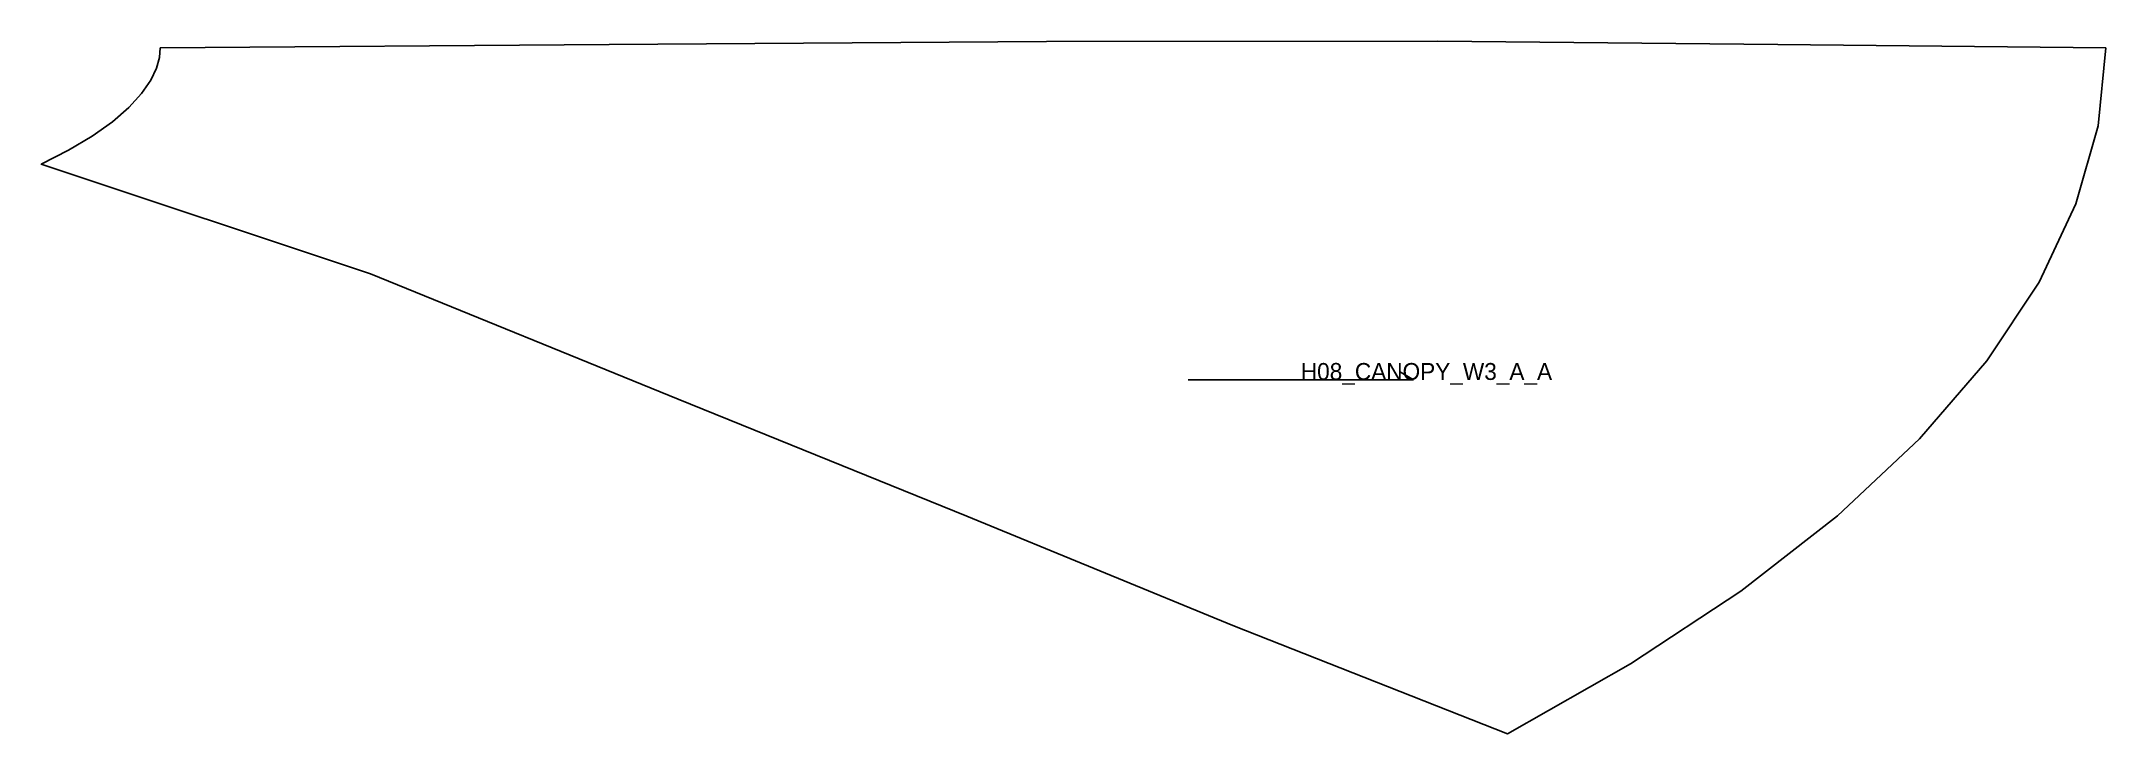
# Model space of a CAD drawing. Header units: millimetres. Extents: x -42 to 691, y -243 to 2.
import ezdxf

# ---------------------------------------------------------------- set-up
doc = ezdxf.new("R2010")
doc.units = ezdxf.units.MM
for name, color, linetype in [('CUT', 1, 'Continuous'), ('GRAIN', 3, 'Continuous'), ('LABEL', 7, 'Continuous'), ('SEW', 5, 'Continuous')]:
    doc.layers.add(name, color=color, linetype=linetype)

msp = doc.modelspace()

# ---------------------------------------------------------------- linework, layer by layer
at = {"layer": 'CUT'}
msp.add_lwpolyline([(0, 0), (159.37, 1.28), (314.61, 2.35), (453.46, 2.38), (574.18, 1.29), (690.57, 0), (687.88, -27.58), (680.02, -55.27), (666.89, -83.11), (648.4, -111), (624.52, -138.71), (595.35, -166.03), (561.05, -192.7), (521.89, -218.52), (478.18, -243.33), (380.71, -204.93), (286.35, -166.17), (183.86, -124.58), (74.64, -80.1), (-42.21, -41.24), (-32.56, -36.3), (-24.13, -31.25), (-16.98, -26.16), (-11.13, -21.08), (-6.58, -16.12), (-3.34, -11.42), (-1.3, -7.14), (-0.28, -3.38), (0, 0)], close=True, dxfattribs=at)
at = {"layer": 'GRAIN'}
for p, q in [((444.87, -117.79), (439.87, -114.79)), ((364.87, -117.79), (444.87, -117.79))]:
    msp.add_line(p, q, dxfattribs=at)
at = {"layer": 'SEW'}
msp.add_lwpolyline([(0, 0), (159.37, 1.28), (314.61, 2.35), (453.46, 2.38), (574.18, 1.29), (690.57, 0), (687.88, -27.58), (680.02, -55.27), (666.89, -83.11), (648.4, -111), (624.52, -138.71), (595.35, -166.03), (561.05, -192.7), (521.89, -218.52), (478.18, -243.33), (380.71, -204.93), (286.35, -166.17), (183.86, -124.58), (74.64, -80.1), (-42.21, -41.24), (-32.56, -36.3), (-24.13, -31.25), (-16.98, -26.16), (-11.13, -21.08), (-6.58, -16.12), (-3.34, -11.42), (-1.3, -7.14), (-0.28, -3.38)], close=True, dxfattribs=at)

# ---------------------------------------------------------------- texts
at = {"layer": 'LABEL'}
msp.add_text('H08_CANOPY_W3_A_A', height=6, dxfattribs=at).set_placement((404.87, -117.79))

doc.saveas('drawing.dxf')
